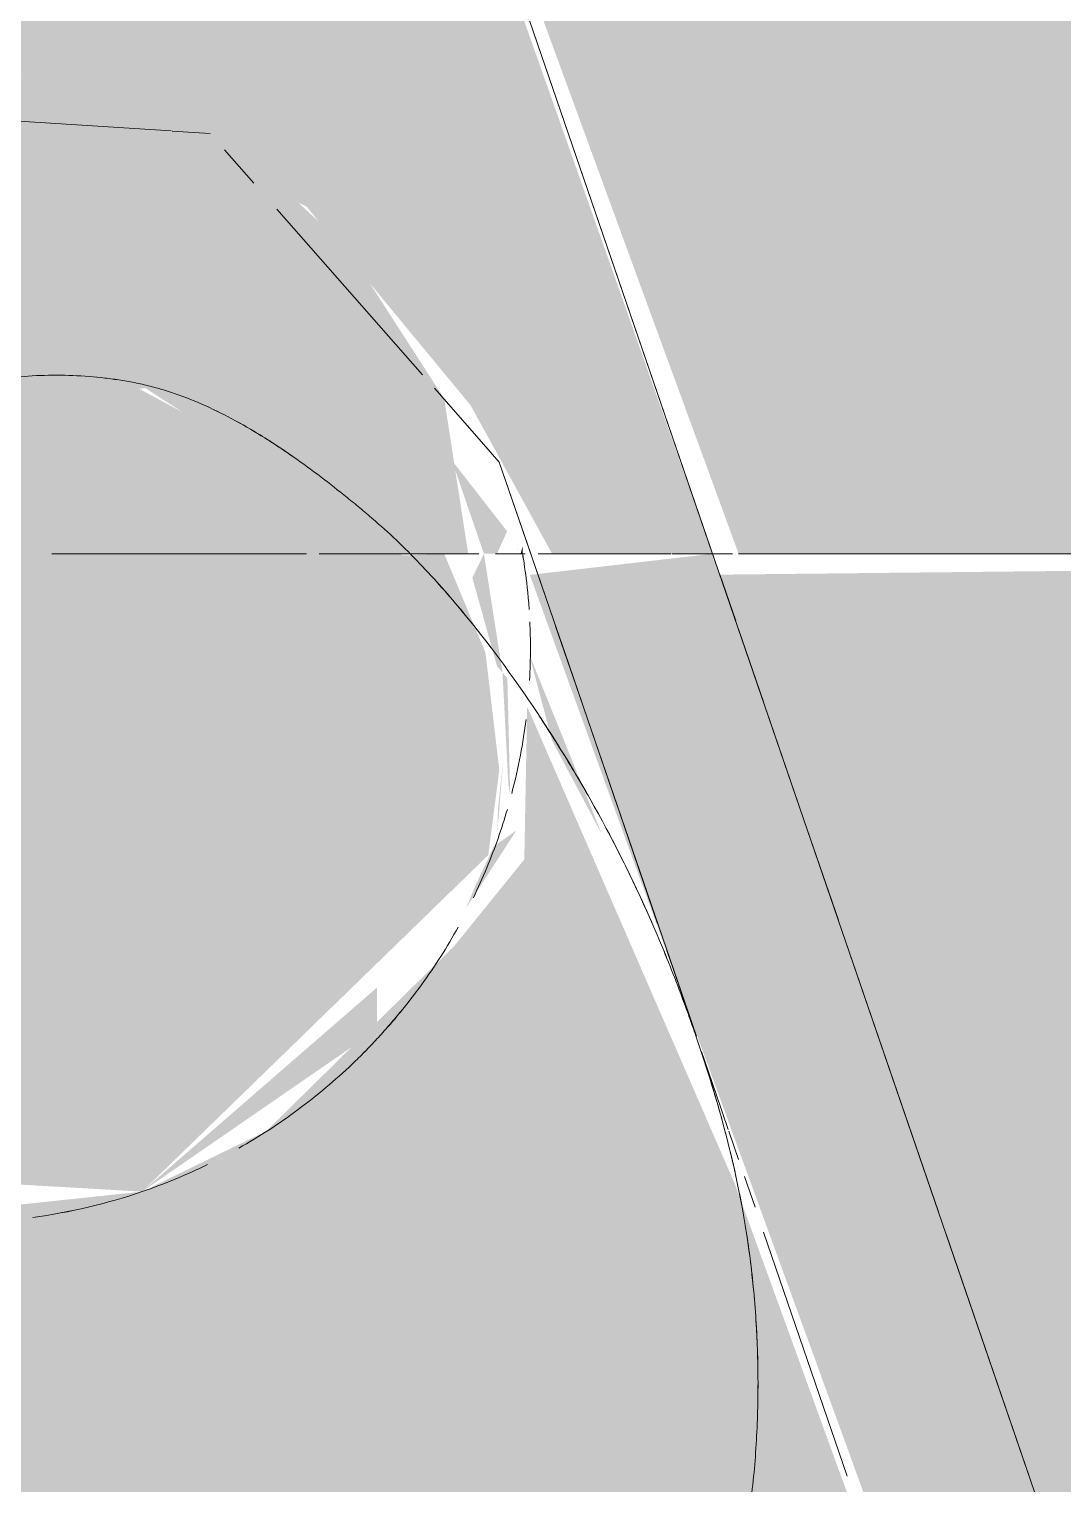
# Model space of a CAD drawing. Header units: millimetres. Extents: x 63432 to 177405, y -1987 to 27578.
# Drawn here: x 162038.39 to 162049.81, y 8829.22 to 8845.3 of the extents above; entities that cross this region are included whole.
import ezdxf

# ---------------------------------------------------------------- set-up
doc = ezdxf.new("R2010")
doc.units = ezdxf.units.MM
for name, color, linetype, lineweight, true_color in [('I-FURN-16', 7, 'Continuous', 9, 0xd1b79e), ('I-FURN-19', 7, 'Continuous', 9, 0x242424), ('I-FURN-20', 7, 'Continuous', 9, 0x3a3a3a), ('I-FURN-21', 7, 'Continuous', 9, 0x666666), ('I-FURN-22', 7, 'Continuous', 9, 0x302a24), ('I-FURN-23', 7, 'Continuous', 9, 0x52463a), ('I-FURN-24', 7, 'Continuous', 9, 0x1e1e1e), ('I-FURN-25', 7, 'Continuous', 9, 0x987f66), ('I-FURN-26', 7, 'Continuous', 9, 0x2d2d2d), ('I-FURN-27', 7, 'Continuous', 9, 0x463a2f), ('I-FURN-28', 7, 'Continuous', 9, 0x1a1a1a), ('I-FURN-30', 7, 'Continuous', 9, 0x4c4c4c), ('I-FURN-31', 7, 'Continuous', 9, 0x221e1a), ('I-FURN-32', 7, 'Continuous', 9, 0x2a241e), ('I-FURN-34', 7, 'Continuous', 9, 0xae8e6d), ('I-FURN-35', 7, 'Continuous', 9, 0x171717), ('I-FURN-36', 7, 'Continuous', 9, 0x121212), ('I-FURN-37', 7, 'Continuous', 9, 0x584c3f), ('I-FURN-38', 7, 'Continuous', 9, 0xa58c72), ('I-FURN-39', 7, 'Continuous', 9, 0x151515), ('I-FURN-40', 7, 'Continuous', 9, 0x312b25), ('I-FURN-44', 7, 'Continuous', 9, 0x352d25), ('I-FURN-45', 7, 'Continuous', 9, 0x3f372f), ('I-FURN-48', 7, 'Continuous', 9, 0x131313), ('I-FURN-49', 7, 'Continuous', 9, 0x111111), ('I-FURN-52', 7, 'Continuous', 9, 0x27231e), ('I-FURN-54', 7, 'Continuous', 9, 0x3e352d), ('I-FURN-55', 7, 'Continuous', 9, 0x3d3731), ('I-FURN-56', 7, 'Continuous', 9, 0x514840), ('I-FURN-6', 7, 'Continuous', 9, 0xc0c0c0), ('I-FURN-61', 7, 'Continuous', 9, 0xcabbac), ('I-FURN-62', 7, 'Continuous', 9, 0x8b8b8b), ('I-FURN-63', 7, 'Continuous', 9, 0x4c443d), ('I-FURN-64', 7, 'Continuous', 9, 0x665b51), ('I-FURN-65', 7, 'Continuous', 9, 0x8b7c6d), ('I-FURN-66', 7, 'Continuous', 9, 0x6e6155), ('I-FURN-67', 7, 'Continuous', 9, 0x332d27), ('I-FURN-68', 7, 'Continuous', 9, 0x423a31), ('I-FURN-70', 7, 'Continuous', 9, 0x786d63), ('I-FURN-71', 7, 'Continuous', 9, 0xa59687), ('I-FURN-75', 7, 'Continuous', 9, 0x6b635c), ('I-FURN-77', 7, 'Continuous', 9, 0x92877d), ('I-FURN-78', 7, 'Continuous', 9, 0x58514a)]:
    doc.layers.add(name, color=color, linetype=linetype, lineweight=lineweight, true_color=true_color)
doc.layers.add('I-FURN-17', color=7, linetype='Continuous', lineweight=9, true_color=0x111111, transparency=0.7)
doc.layers.add('I-FURN-18', color=7, linetype='Continuous', lineweight=9, true_color=0xe2b180, transparency=0.7)

# ---------------------------------------------------------------- blocks, each defined once
blk = doc.blocks.new('Chair - Tablet Arm - Chair - Tablet Arm-V79-Развертка 3_12-6')
at = {"layer": 'I-FURN-17'}
h = blk.add_hatch(color=256, dxfattribs=at)
h.paths.add_polyline_path([(-81976.135, 8450), (-82105.424, 8826.8), (-82107.355, 8826.8), (-82105.265, 8820.434), (-82102.304, 8812.132), (-81978.144, 8450), (-81976.149, 8450)])
h.paths.add_polyline_path([(-82115.982, 8832.447), (-82112.157, 8836.168), (-82112.035, 8837.109), (-82112.188, 8838.407), (-82113.123, 8839.5), (-82120.404, 8839.5), (-82121.068, 8837.606), (-82121.214, 8835.208), (-82120.579, 8832.787), (-82119.639, 8832.657), (-82116.909, 8832.501)])
h.paths.add_polyline_path([(-82126.697, 8852.2), (-82114.032, 8852.2), (-82175.226, 9030.683), (-82187.239, 9026.564), (-82127.204, 8852.2)])
for points in [[(-82111.831, 8839.5), (-82111.846, 8839.737), (-82111.832, 8839.501)], [(-82111.778, 8839.5), (-82111.778, 8839.581), (-82111.8, 8839.5)], [(-82112.188, 8838.407), (-82112.644, 8839.5), (-82113.107, 8839.481), (-82112.439, 8838.7)], [(-82112, 8838.187), (-82112.205, 8839.5), (-82112.333, 8839.235), (-82112.061, 8838.258)], [(-82106.007, 8826.8), (-82105.335, 8826.833), (-82109.678, 8839.5), (-82111.698, 8839.266), (-82110.691, 8836.486), (-82107.167, 8826.8)], [(-82110.903, 8836.401), (-82111.707, 8838.396), (-82111.452, 8837.434), (-82110.964, 8836.515)]]:
    blk.add_hatch(color=256, dxfattribs=at).paths.add_polyline_path(points)
h = blk.add_hatch(color=256, dxfattribs=at)
h.paths.add_polyline_path([(-82317.615, 8826.8), (-82120.731, 8826.975), (-82124.356, 8839.031), (-82124.496, 8839.5), (-82315.015, 8839.231), (-82316.609, 8834.517), (-82319.241, 8826.8), (-82318.159, 8826.8)])
h.paths.add_polyline_path([(-82105.323, 8826.8), (-82088.041, 8826.8), (-82088.041, 8839.5), (-82109.598, 8839.269), (-82105.335, 8826.833)])
h = blk.add_hatch(color=256, dxfattribs=at)
h.paths.add_polyline_path([(-82115.982, 8832.447), (-82113.387, 8834.238), (-82113.387, 8834.704), (-82115.966, 8832.462)])
h.paths.add_polyline_path([(-82111.915, 8836.837), (-82111.946, 8838.124), (-82112, 8838.187), (-82111.935, 8836.953)])
h = blk.add_hatch(color=256, dxfattribs=at)
h.paths.add_polyline_path([(-82114.046, 8826.8), (-82107.378, 8826.874), (-82109.433, 8832.533), (-82111.727, 8837.81), (-82111.759, 8836.12), (-82112.53, 8835.166), (-82114.608, 8833.117), (-82115.982, 8832.447), (-82114.063, 8826.85)])
h.paths.add_polyline_path([(-82113.529, 8834.015), (-82113.076, 8834.563), (-82113.526, 8834.02)])
h.paths.add_polyline_path([(-82112.401, 8835.584), (-82111.846, 8836.441), (-82112.096, 8836.264), (-82112.296, 8835.836)])
h = blk.add_hatch(color=256, dxfattribs=at)
h.paths.add_polyline_path([(-82111.863, 8820.434), (-82106.007, 8822.442), (-82107.484, 8826.8), (-82114.046, 8826.8), (-82111.916, 8820.588)])
h.paths.add_polyline_path([(-82112.058, 8836.405), (-82111.988, 8837.259), (-82112.05, 8836.672)])
h = blk.add_hatch(color=256, dxfattribs=at)
h.paths.add_polyline_path([(-82120.263, 8826.8), (-82114.063, 8826.85), (-82115.982, 8832.447), (-82118.792, 8832.149), (-82120.623, 8832.3), (-82121.008, 8832.607), (-82121.893, 8833.045), (-82122.831, 8833.851), (-82120.719, 8827.429), (-82120.504, 8826.8)])
h.paths.add_polyline_path([(-82120.78, 8832.722), (-82121.074, 8832.916), (-82121.789, 8833.001), (-82121.454, 8832.761), (-82120.991, 8832.735)])
at = {"layer": 'I-FURN-18'}
h = blk.add_hatch(color=256, dxfattribs=at)
h.paths.add_polyline_path([(-82141.634, 8839.5), (-82124.151, 8839.5), (-82124.065, 8842.304), (-82127.458, 8852.2), (-82156.5, 8852.2), (-82156.5, 8839.5)])
h.paths.add_polyline_path([(-82102.618, 8839.5), (-82086.1, 8839.727), (-82080.3, 8840.405), (-82080.3, 8852.2), (-82113.951, 8851.964), (-82109.391, 8839.5)])
h = blk.add_hatch(color=256, dxfattribs=at)
h.paths.add_polyline_path([(-82119.733, 8839.5), (-82113.123, 8839.5), (-82114.166, 8840.322), (-82116.116, 8841.38), (-82118.942, 8841.08), (-82120.224, 8839.5), (-82119.806, 8839.5)])
h.paths.add_polyline_path([(-82109.678, 8839.5), (-82114.166, 8852.2), (-82127.458, 8852.2), (-82123.519, 8841.378), (-82122.331, 8843.079), (-82119.733, 8844.5), (-82117.291, 8844.76), (-82114.166, 8843.34), (-82112.352, 8841.141), (-82111.452, 8839.5), (-82110.129, 8839.5)])
for points in [[(-82113.107, 8839.5), (-82112.379, 8839.5), (-82112.644, 8841.215), (-82113.726, 8842.894), (-82114.777, 8843.862), (-82117.291, 8844.76), (-82120.639, 8844.128), (-82122.503, 8842.972), (-82123.6, 8840.95), (-82122.879, 8839.5), (-82120.404, 8839.5), (-82119.733, 8840.342), (-82118.515, 8841.126), (-82115.943, 8841.33), (-82113.123, 8839.5)], [(-82112.061, 8839.5), (-82111.949, 8839.749), (-82112.559, 8840.532), (-82112.205, 8839.5)]]:
    blk.add_hatch(color=256, dxfattribs=at).paths.add_polyline_path(points)
at = {"layer": 'I-FURN-19'}
for p, q in [((-82109.423, 8838.758), (-82109.598, 8839.269)), ((-82109.116, 8837.861), (-82109.391, 8838.665)), ((-82108.729, 8836.732), (-82109.082, 8837.763)), ((-82108.289, 8835.45), (-82108.669, 8836.559)), ((-82107.183, 8832.224), (-82108.213, 8835.229)), ((-82106.177, 8829.29), (-82107.098, 8831.975))]:
    blk.add_line(p, q, dxfattribs=at)
at = {"layer": 'I-FURN-22'}
for p, q in [((-82110.139, 8839.5), (-82111.45, 8839.5)), ((-82109.458, 8839.5), (-82109.919, 8839.5))]:
    blk.add_line(p, q, dxfattribs=at)
at = {"layer": 'I-FURN-23'}
for points, knots in [([(-82117.649, 8841.422), (-82117.589, 8841.431), (-82117.284, 8841.469), (-82116.863, 8841.484), (-82116.45, 8841.452), (-82116.276, 8841.428), (-82116.218, 8841.418)], [-0.95127, -0.95127, -0.95127, -0.95127, -0.94444444, -0.91666667, -0.90277778, -0.89583333, -0.89583333, -0.89583333, -0.89583333]), ([(-82116.045, 8841.387), (-82115.987, 8841.376), (-82115.872, 8841.349), (-82115.644, 8841.283), (-82115.249, 8841.134), (-82114.775, 8840.883), (-82114.427, 8840.653), (-82114.292, 8840.558)], [-0.88888889, -0.88888889, -0.88888889, -0.88888889, -0.88194444, -0.875, -0.86111111, -0.83333333, -0.81509179, -0.81509179, -0.81509179, -0.81509179]), ([(-82114.083, 8840.407), (-82113.983, 8840.332), (-82113.836, 8840.218), (-82113.646, 8840.065), (-82113.461, 8839.912), (-82113.237, 8839.715), (-82113.064, 8839.546), (-82112.979, 8839.459)], [-0.80555556, -0.80555556, -0.80555556, -0.80555556, -0.79166667, -0.78472222, -0.77777778, -0.76388889, -0.75, -0.75, -0.75, -0.75])]:
    blk.add_open_spline(points, degree=3, knots=knots, dxfattribs=at)
at = {"layer": 'I-FURN-24'}
blk.add_line((-82109.868, 8834.194), (-82110.183, 8835.113), dxfattribs=at)
for points, knots in [([(-82110.218, 8835.113), (-82110.124, 8834.883), (-82110.007, 8834.579), (-82109.897, 8834.269), (-82109.872, 8834.195)], [-0.55555556, -0.55555556, -0.55555556, -0.55555556, -0.52777778, -0.51915462, -0.51915462, -0.51915462, -0.51915462]), ([(-82109.805, 8833.998), (-82109.772, 8833.899), (-82109.68, 8833.613), (-82109.597, 8833.326), (-82109.547, 8833.138)], [-0.51148303, -0.51148303, -0.51148303, -0.51148303, -0.5, -0.47829669, -0.47829669, -0.47829669, -0.47829669])]:
    blk.add_open_spline(points, degree=3, knots=knots, dxfattribs=at)
blk.add_open_spline([(-82109.543, 8833.12), (-82109.498, 8832.951), (-82109.457, 8832.782), (-82109.421, 8832.613)], degree=3, dxfattribs=at)
at = {"layer": 'I-FURN-25'}
for p, q in [((-82111.687, 8839.5), (-82112.035, 8840.514)), ((-82114.166, 8839.5), (-82116.979, 8839.5)), ((-82113.049, 8839.5), (-82114.026, 8839.5))]:
    blk.add_line(p, q, dxfattribs=at)
at = {"layer": 'I-FURN-26'}
blk.add_open_spline([(-82112.979, 8839.459), (-82112.81, 8839.285), (-82112.518, 8838.96), (-82112.245, 8838.618), (-82112.129, 8838.465)], degree=3, knots=[-0.75, -0.75, -0.75, -0.75, -0.72222222, -0.70046359, -0.70046359, -0.70046359, -0.70046359], dxfattribs=at)
at = {"layer": 'I-FURN-27'}
for p, q in [((-82118.717, 8844.372), (-82115.66, 8844.175)), ((-82115.07, 8843.967), (-82114.746, 8843.598)), ((-82114.494, 8843.311), (-82112.884, 8841.48)), ((-82112.752, 8841.33), (-82112.311, 8840.827)), ((-82113.049, 8839.5), (-82112.261, 8839.5))]:
    blk.add_line(p, q, dxfattribs=at)
at = {"layer": 'I-FURN-31'}
for p, q in [((-82111.45, 8839.5), (-82110.139, 8839.5)), ((-82109.919, 8839.5), (-82109.458, 8839.5))]:
    blk.add_line(p, q, dxfattribs=at)
at = {"layer": 'I-FURN-32'}
for p, q in [((-82110.342, 8839.5), (-82111.607, 8839.5)), ((-82109.678, 8839.5), (-82110.129, 8839.5))]:
    blk.add_line(p, q, dxfattribs=at)
at = {"layer": 'I-FURN-34'}
for p, q in [((-82115.651, 8844.174), (-82115.228, 8844.147)), ((-82112.035, 8840.514), (-82111.687, 8839.5)), ((-82116.979, 8839.5), (-82114.166, 8839.5)), ((-82114.026, 8839.5), (-82113.049, 8839.5))]:
    blk.add_line(p, q, dxfattribs=at)
at = {"layer": 'I-FURN-35'}
for p, q in [((-82111.621, 8839.306), (-82111.429, 8838.747)), ((-82111.121, 8837.848), (-82111.413, 8838.7)), ((-82111.404, 8838.675), (-82111.309, 8838.396)), ((-82110.726, 8836.696), (-82111.113, 8837.826)), ((-82110.286, 8835.412), (-82110.703, 8836.63)), ((-82110.183, 8835.113), (-82109.868, 8834.194)), ((-82109.499, 8833.117), (-82109.391, 8832.804)), ((-82109.326, 8832.615), (-82109.21, 8832.275)), ((-82109.116, 8832), (-82108.19, 8829.301))]:
    blk.add_line(p, q, dxfattribs=at)
at = {"layer": 'I-FURN-35', "flags": 128}
blk.add_lwpolyline([(-82109.8, 8833.995), (-82109.642, 8833.534), (-82109.505, 8833.134)], dxfattribs=at)
at = {"layer": 'I-FURN-35'}
for points, knots in [([(-82112.322, 8835.696), (-82112.269, 8835.806), (-82112.121, 8836.137), (-82112.008, 8836.463), (-82111.946, 8836.674)], [0.40625, 0.40625, 0.40625, 0.40625, 0.4375, 0.5, 0.5, 0.5, 0.5]), ([(-82114.914, 8832.928), (-82114.8, 8832.992), (-82114.577, 8833.127), (-82114.256, 8833.351), (-82113.948, 8833.594), (-82113.705, 8833.812), (-82113.566, 8833.948), (-82113.521, 8833.995)], [0.09375, 0.09375, 0.09375, 0.09375, 0.125, 0.15625, 0.1875, 0.21875, 0.234375, 0.234375, 0.234375, 0.234375]), ([(-82109.307, 8832.005), (-82109.282, 8831.847), (-82109.25, 8831.605), (-82109.226, 8831.361), (-82109.218, 8831.277)], [-0.43480809, -0.43480809, -0.43480809, -0.43480809, -0.41666667, -0.40709499, -0.40709499, -0.40709499, -0.40709499]), ([(-82109.198, 8831.01), (-82109.194, 8830.938), (-82109.177, 8830.622), (-82109.173, 8830.183), (-82109.193, 8829.699), (-82109.21, 8829.46), (-82109.221, 8829.341)], [-0.3969804, -0.3969804, -0.3969804, -0.3969804, -0.38888889, -0.36111111, -0.34722222, -0.33333333, -0.33333333, -0.33333333, -0.33333333])]:
    blk.add_open_spline(points, degree=3, knots=knots, dxfattribs=at)
for points in [[(-82110.853, 8836.462), (-82110.673, 8836.124), (-82110.505, 8835.777), (-82110.351, 8835.425)], [(-82115.982, 8832.447), (-82115.735, 8832.532), (-82115.494, 8832.632), (-82115.259, 8832.746)], [(-82117.188, 8832.162), (-82116.778, 8832.218), (-82116.373, 8832.313), (-82115.982, 8832.447)], [(-82109.379, 8832.415), (-82109.369, 8832.362), (-82109.359, 8832.309), (-82109.349, 8832.256)]]:
    blk.add_open_spline(points, degree=3, dxfattribs=at)
at = {"layer": 'I-FURN-36'}
for p, q in [((-82111.309, 8838.396), (-82111.121, 8837.848)), ((-82111.113, 8837.826), (-82110.726, 8836.696)), ((-82110.703, 8836.63), (-82110.286, 8835.412))]:
    blk.add_line(p, q, dxfattribs=at)
for points in [[(-82111.706, 8838.883), (-82111.718, 8839.064), (-82111.735, 8839.207), (-82111.749, 8839.309)], [(-82111.898, 8836.849), (-82111.822, 8837.138), (-82111.772, 8837.414), (-82111.74, 8837.669)]]:
    blk.add_open_spline(points, degree=3, dxfattribs=at)
at = {"layer": 'I-FURN-38'}
blk.add_line((-82109.678, 8839.5), (-82113.951, 8851.964), dxfattribs=at)
at = {"layer": 'I-FURN-39'}
for points, knots in [([(-82111.946, 8836.674), (-82112.008, 8836.463), (-82112.121, 8836.137), (-82112.269, 8835.806), (-82112.322, 8835.696)], [0.5, 0.5, 0.5, 0.5, 0.5625, 0.59375, 0.59375, 0.59375, 0.59375]), ([(-82112.322, 8835.696), (-82112.269, 8835.806), (-82112.121, 8836.137), (-82112.008, 8836.463), (-82111.946, 8836.674)], [0.40625, 0.40625, 0.40625, 0.40625, 0.4375, 0.5, 0.5, 0.5, 0.5]), ([(-82114.914, 8832.928), (-82114.8, 8832.992), (-82114.577, 8833.127), (-82114.256, 8833.351), (-82113.948, 8833.594), (-82113.705, 8833.812), (-82113.566, 8833.948), (-82113.521, 8833.995)], [0.09375, 0.09375, 0.09375, 0.09375, 0.125, 0.15625, 0.1875, 0.21875, 0.234375, 0.234375, 0.234375, 0.234375]), ([(-82113.521, 8833.995), (-82113.566, 8833.948), (-82113.705, 8833.812), (-82113.948, 8833.594), (-82114.256, 8833.351), (-82114.47, 8833.202), (-82114.579, 8833.131)], [0.765625, 0.765625, 0.765625, 0.765625, 0.78125, 0.8125, 0.84375, 0.875, 0.875, 0.875, 0.875])]:
    blk.add_open_spline(points, degree=3, knots=knots, dxfattribs=at)
for points in [[(-82114.579, 8833.131), (-82114.689, 8833.06), (-82114.8, 8832.992), (-82114.914, 8832.928)], [(-82115.259, 8832.746), (-82115.494, 8832.632), (-82115.735, 8832.532), (-82115.982, 8832.447)], [(-82115.982, 8832.447), (-82115.735, 8832.532), (-82115.494, 8832.632), (-82115.259, 8832.746)], [(-82117.188, 8832.162), (-82116.778, 8832.218), (-82116.373, 8832.313), (-82115.982, 8832.447)], [(-82115.982, 8832.447), (-82116.373, 8832.313), (-82116.778, 8832.217), (-82117.188, 8832.162)]]:
    blk.add_open_spline(points, degree=3, dxfattribs=at)
at = {"layer": 'I-FURN-40'}
blk.add_line((-82088.041, 8839.5), (-82109.391, 8839.5), dxfattribs=at)
at = {"layer": 'I-FURN-44'}
for p, q in [((-82110.342, 8839.5), (-82111.607, 8839.5)), ((-82109.678, 8839.5), (-82110.129, 8839.5))]:
    blk.add_line(p, q, dxfattribs=at)
at = {"layer": 'I-FURN-45'}
blk.add_line((-82088.041, 8839.5), (-82109.391, 8839.5), dxfattribs=at)
at = {"layer": 'I-FURN-48'}
for points in [[(-82111.611, 8837.733), (-82111.512, 8837.584), (-82111.416, 8837.433), (-82111.322, 8837.28)], [(-82111.309, 8837.258), (-82111.202, 8837.084), (-82111.098, 8836.907), (-82110.998, 8836.728)], [(-82115.259, 8832.746), (-82115.494, 8832.632), (-82115.735, 8832.532), (-82115.982, 8832.447)], [(-82115.982, 8832.447), (-82116.373, 8832.313), (-82116.778, 8832.217), (-82117.188, 8832.162)]]:
    blk.add_open_spline(points, degree=3, dxfattribs=at)
for points, knots in [([(-82111.946, 8836.674), (-82112.008, 8836.463), (-82112.121, 8836.137), (-82112.269, 8835.806), (-82112.322, 8835.696)], [0.5, 0.5, 0.5, 0.5, 0.5625, 0.59375, 0.59375, 0.59375, 0.59375]), ([(-82113.521, 8833.995), (-82113.566, 8833.948), (-82113.705, 8833.812), (-82113.948, 8833.594), (-82114.256, 8833.351), (-82114.577, 8833.127), (-82114.8, 8832.992), (-82114.914, 8832.928)], [0.765625, 0.765625, 0.765625, 0.765625, 0.78125, 0.8125, 0.84375, 0.875, 0.90625, 0.90625, 0.90625, 0.90625])]:
    blk.add_open_spline(points, degree=3, knots=knots, dxfattribs=at)
at = {"layer": 'I-FURN-49'}
for points in [[(-82111.749, 8839.309), (-82111.766, 8839.435), (-82111.778, 8839.497), (-82111.778, 8839.5)], [(-82111.778, 8839.5), (-82111.778, 8839.497), (-82111.766, 8839.435), (-82111.749, 8839.309)], [(-82111.749, 8839.309), (-82111.766, 8839.435), (-82111.778, 8839.497), (-82111.778, 8839.5)], [(-82111.778, 8839.5), (-82111.778, 8839.497), (-82111.766, 8839.435), (-82111.749, 8839.309)], [(-82111.749, 8839.309), (-82111.735, 8839.207), (-82111.718, 8839.064), (-82111.706, 8838.883)], [(-82111.706, 8838.883), (-82111.718, 8839.064), (-82111.735, 8839.207), (-82111.749, 8839.309)], [(-82111.749, 8839.309), (-82111.735, 8839.207), (-82111.718, 8839.064), (-82111.706, 8838.883)], [(-82111.701, 8838.1), (-82111.687, 8838.344), (-82111.69, 8838.561), (-82111.698, 8838.746)], [(-82111.698, 8838.746), (-82111.69, 8838.561), (-82111.687, 8838.344), (-82111.701, 8838.1)], [(-82111.701, 8838.1), (-82111.687, 8838.344), (-82111.69, 8838.561), (-82111.698, 8838.746)], [(-82111.698, 8838.746), (-82111.69, 8838.561), (-82111.687, 8838.344), (-82111.701, 8838.1)], [(-82111.74, 8837.669), (-82111.772, 8837.414), (-82111.822, 8837.138), (-82111.898, 8836.849)], [(-82111.898, 8836.849), (-82111.822, 8837.138), (-82111.772, 8837.414), (-82111.74, 8837.669)], [(-82111.74, 8837.669), (-82111.772, 8837.414), (-82111.822, 8837.138), (-82111.898, 8836.849)], [(-82113.132, 8834.426), (-82113.05, 8834.526), (-82112.892, 8834.731), (-82112.677, 8835.048), (-82112.55, 8835.262), (-82112.491, 8835.37)], [(-82112.491, 8835.37), (-82112.55, 8835.262), (-82112.677, 8835.048), (-82112.892, 8834.731), (-82113.05, 8834.526), (-82113.132, 8834.426)], [(-82113.132, 8834.426), (-82113.05, 8834.526), (-82112.892, 8834.731), (-82112.677, 8835.048), (-82112.55, 8835.262), (-82112.491, 8835.37)], [(-82112.491, 8835.37), (-82112.55, 8835.262), (-82112.677, 8835.048), (-82112.892, 8834.731), (-82113.05, 8834.526), (-82113.132, 8834.426)], [(-82113.387, 8834.135), (-82113.343, 8834.182), (-82113.257, 8834.278), (-82113.173, 8834.377), (-82113.132, 8834.426)], [(-82113.132, 8834.426), (-82113.173, 8834.377), (-82113.257, 8834.278), (-82113.343, 8834.182), (-82113.387, 8834.135)], [(-82113.387, 8834.135), (-82113.343, 8834.182), (-82113.257, 8834.278), (-82113.173, 8834.377), (-82113.132, 8834.426)], [(-82113.132, 8834.426), (-82113.173, 8834.377), (-82113.257, 8834.278), (-82113.343, 8834.182), (-82113.387, 8834.135)]]:
    blk.add_open_spline(points, degree=3, dxfattribs=at)
at = {"layer": 'I-FURN-52'}
blk.add_line((-82109.167, 8839.5), (-82093.142, 8839.5), dxfattribs=at)
at = {"layer": 'I-FURN-54'}
blk.add_line((-82112.261, 8839.5), (-82113.049, 8839.5), dxfattribs=at)
at = {"layer": 'I-FURN-55'}
blk.add_line((-82081.764, 8839.5), (-82109.167, 8839.5), dxfattribs=at)
blk = doc.blocks.new('Chair - Tablet Arm - Chair - Tablet Arm-V82-Развертка 3_12-6')
at = {"layer": 'I-FURN-19'}
for p, q in [((-82111.621, 8839.306), (-82111.429, 8838.747)), ((-82111.404, 8838.675), (-82111.309, 8838.396)), ((-82110.183, 8835.113), (-82109.868, 8834.194)), ((-82109.8, 8833.995), (-82109.642, 8833.534)), ((-82109.642, 8833.534), (-82109.505, 8833.134)), ((-82109.499, 8833.117), (-82109.391, 8832.804)), ((-82109.326, 8832.615), (-82109.21, 8832.275)), ((-82109.116, 8832), (-82108.19, 8829.301))]:
    blk.add_line(p, q, dxfattribs=at)
for points in [[(-82111.611, 8837.733), (-82111.512, 8837.584), (-82111.416, 8837.433), (-82111.322, 8837.28)], [(-82111.309, 8837.258), (-82111.202, 8837.084), (-82111.098, 8836.907), (-82110.998, 8836.728)], [(-82114.579, 8833.131), (-82114.689, 8833.06), (-82114.8, 8832.992), (-82114.914, 8832.928)], [(-82115.259, 8832.746), (-82115.494, 8832.632), (-82115.735, 8832.532), (-82115.982, 8832.447)], [(-82115.982, 8832.447), (-82115.735, 8832.532), (-82115.494, 8832.632), (-82115.259, 8832.746)], [(-82117.188, 8832.162), (-82116.778, 8832.218), (-82116.373, 8832.313), (-82115.982, 8832.447)], [(-82115.982, 8832.447), (-82116.373, 8832.313), (-82116.778, 8832.217), (-82117.188, 8832.162)]]:
    blk.add_open_spline(points, degree=3, dxfattribs=at)
for points, knots in [([(-82111.946, 8836.674), (-82112.008, 8836.463), (-82112.121, 8836.137), (-82112.269, 8835.806), (-82112.322, 8835.696)], [0.5, 0.5, 0.5, 0.5, 0.5625, 0.59375, 0.59375, 0.59375, 0.59375]), ([(-82112.322, 8835.696), (-82112.269, 8835.806), (-82112.121, 8836.137), (-82112.008, 8836.463), (-82111.946, 8836.674)], [0.40625, 0.40625, 0.40625, 0.40625, 0.4375, 0.5, 0.5, 0.5, 0.5]), ([(-82114.914, 8832.928), (-82114.8, 8832.992), (-82114.577, 8833.127), (-82114.256, 8833.351), (-82113.948, 8833.594), (-82113.705, 8833.812), (-82113.566, 8833.948), (-82113.521, 8833.995)], [0.09375, 0.09375, 0.09375, 0.09375, 0.125, 0.15625, 0.1875, 0.21875, 0.234375, 0.234375, 0.234375, 0.234375]), ([(-82113.521, 8833.995), (-82113.566, 8833.948), (-82113.705, 8833.812), (-82113.948, 8833.594), (-82114.256, 8833.351), (-82114.47, 8833.202), (-82114.579, 8833.131)], [0.765625, 0.765625, 0.765625, 0.765625, 0.78125, 0.8125, 0.84375, 0.875, 0.875, 0.875, 0.875])]:
    blk.add_open_spline(points, degree=3, knots=knots, dxfattribs=at)
at = {"layer": 'I-FURN-20'}
blk.add_line((-82109.868, 8834.194), (-82110.183, 8835.113), dxfattribs=at)
for points, knots in [([(-82110.218, 8835.113), (-82110.124, 8834.883), (-82110.007, 8834.579), (-82109.897, 8834.269), (-82109.872, 8834.195)], [-0.55555556, -0.55555556, -0.55555556, -0.55555556, -0.52777778, -0.51915462, -0.51915462, -0.51915462, -0.51915462]), ([(-82109.805, 8833.998), (-82109.772, 8833.899), (-82109.68, 8833.613), (-82109.597, 8833.326), (-82109.547, 8833.138)], [-0.51148303, -0.51148303, -0.51148303, -0.51148303, -0.5, -0.47829669, -0.47829669, -0.47829669, -0.47829669])]:
    blk.add_open_spline(points, degree=3, knots=knots, dxfattribs=at)
blk.add_open_spline([(-82109.543, 8833.12), (-82109.498, 8832.951), (-82109.457, 8832.782), (-82109.421, 8832.613)], degree=3, dxfattribs=at)
at = {"layer": 'I-FURN-24'}
for points in [[(-82111.706, 8838.883), (-82111.718, 8839.064), (-82111.735, 8839.207), (-82111.749, 8839.309)], [(-82111.898, 8836.849), (-82111.822, 8837.138), (-82111.772, 8837.414), (-82111.74, 8837.669)], [(-82115.259, 8832.746), (-82115.494, 8832.632), (-82115.735, 8832.532), (-82115.982, 8832.447)], [(-82115.982, 8832.447), (-82116.373, 8832.313), (-82116.778, 8832.217), (-82117.188, 8832.162)]]:
    blk.add_open_spline(points, degree=3, dxfattribs=at)
for points, knots in [([(-82111.946, 8836.674), (-82112.008, 8836.463), (-82112.121, 8836.137), (-82112.269, 8835.806), (-82112.322, 8835.696)], [0.5, 0.5, 0.5, 0.5, 0.5625, 0.59375, 0.59375, 0.59375, 0.59375]), ([(-82113.521, 8833.995), (-82113.566, 8833.948), (-82113.705, 8833.812), (-82113.948, 8833.594), (-82114.256, 8833.351), (-82114.577, 8833.127), (-82114.8, 8832.992), (-82114.914, 8832.928)], [0.765625, 0.765625, 0.765625, 0.765625, 0.78125, 0.8125, 0.84375, 0.875, 0.90625, 0.90625, 0.90625, 0.90625])]:
    blk.add_open_spline(points, degree=3, knots=knots, dxfattribs=at)
at = {"layer": 'I-FURN-26'}
for p, q in [((-82111.121, 8837.848), (-82111.413, 8838.7)), ((-82110.726, 8836.696), (-82111.113, 8837.826)), ((-82110.286, 8835.412), (-82110.703, 8836.63))]:
    blk.add_line(p, q, dxfattribs=at)
for points, knots in [([(-82112.322, 8835.696), (-82112.269, 8835.806), (-82112.121, 8836.137), (-82112.008, 8836.463), (-82111.946, 8836.674)], [0.40625, 0.40625, 0.40625, 0.40625, 0.4375, 0.5, 0.5, 0.5, 0.5]), ([(-82114.914, 8832.928), (-82114.8, 8832.992), (-82114.577, 8833.127), (-82114.256, 8833.351), (-82113.948, 8833.594), (-82113.705, 8833.812), (-82113.566, 8833.948), (-82113.521, 8833.995)], [0.09375, 0.09375, 0.09375, 0.09375, 0.125, 0.15625, 0.1875, 0.21875, 0.234375, 0.234375, 0.234375, 0.234375]), ([(-82109.307, 8832.005), (-82109.282, 8831.847), (-82109.25, 8831.605), (-82109.226, 8831.361), (-82109.218, 8831.277)], [-0.43480809, -0.43480809, -0.43480809, -0.43480809, -0.41666667, -0.40709499, -0.40709499, -0.40709499, -0.40709499]), ([(-82109.198, 8831.01), (-82109.194, 8830.938), (-82109.177, 8830.622), (-82109.173, 8830.183), (-82109.193, 8829.699), (-82109.21, 8829.46), (-82109.221, 8829.341)], [-0.3969804, -0.3969804, -0.3969804, -0.3969804, -0.38888889, -0.36111111, -0.34722222, -0.33333333, -0.33333333, -0.33333333, -0.33333333])]:
    blk.add_open_spline(points, degree=3, knots=knots, dxfattribs=at)
for points in [[(-82110.853, 8836.462), (-82110.673, 8836.124), (-82110.505, 8835.777), (-82110.351, 8835.425)], [(-82115.982, 8832.447), (-82115.735, 8832.532), (-82115.494, 8832.632), (-82115.259, 8832.746)], [(-82117.188, 8832.162), (-82116.778, 8832.218), (-82116.373, 8832.313), (-82115.982, 8832.447)], [(-82109.379, 8832.415), (-82109.369, 8832.362), (-82109.359, 8832.309), (-82109.349, 8832.256)]]:
    blk.add_open_spline(points, degree=3, dxfattribs=at)
at = {"layer": 'I-FURN-28'}
for p, q in [((-82111.309, 8838.396), (-82111.121, 8837.848)), ((-82111.113, 8837.826), (-82110.726, 8836.696)), ((-82110.703, 8836.63), (-82110.286, 8835.412))]:
    blk.add_line(p, q, dxfattribs=at)
for points in [[(-82111.749, 8839.309), (-82111.766, 8839.435), (-82111.778, 8839.497), (-82111.778, 8839.5)], [(-82111.749, 8839.309), (-82111.735, 8839.207), (-82111.718, 8839.064), (-82111.706, 8838.883)], [(-82111.706, 8838.883), (-82111.718, 8839.064), (-82111.735, 8839.207), (-82111.749, 8839.309)], [(-82111.74, 8837.669), (-82111.772, 8837.414), (-82111.822, 8837.138), (-82111.898, 8836.849)], [(-82111.898, 8836.849), (-82111.822, 8837.138), (-82111.772, 8837.414), (-82111.74, 8837.669)], [(-82113.132, 8834.426), (-82113.05, 8834.526), (-82112.892, 8834.731), (-82112.677, 8835.048), (-82112.55, 8835.262), (-82112.491, 8835.37)], [(-82113.387, 8834.135), (-82113.343, 8834.182), (-82113.257, 8834.278), (-82113.173, 8834.377), (-82113.132, 8834.426)]]:
    blk.add_open_spline(points, degree=3, dxfattribs=at)
at = {"layer": 'I-FURN-30'}
for p, q in [((-82109.423, 8838.758), (-82109.598, 8839.269)), ((-82109.116, 8837.861), (-82109.391, 8838.665)), ((-82108.729, 8836.732), (-82109.082, 8837.763)), ((-82108.289, 8835.45), (-82108.669, 8836.559)), ((-82107.183, 8832.224), (-82108.213, 8835.229)), ((-82106.177, 8829.29), (-82107.098, 8831.975))]:
    blk.add_line(p, q, dxfattribs=at)
blk.add_open_spline([(-82112.979, 8839.459), (-82112.81, 8839.285), (-82112.518, 8838.96), (-82112.245, 8838.618), (-82112.129, 8838.465)], degree=3, knots=[-0.75, -0.75, -0.75, -0.75, -0.72222222, -0.70046359, -0.70046359, -0.70046359, -0.70046359], dxfattribs=at)
at = {"layer": 'I-FURN-35'}
for points in [[(-82111.778, 8839.5), (-82111.778, 8839.497), (-82111.766, 8839.435), (-82111.749, 8839.309)], [(-82111.749, 8839.309), (-82111.766, 8839.435), (-82111.778, 8839.497), (-82111.778, 8839.5)], [(-82111.749, 8839.309), (-82111.735, 8839.207), (-82111.718, 8839.064), (-82111.706, 8838.883)], [(-82111.701, 8838.1), (-82111.687, 8838.344), (-82111.69, 8838.561), (-82111.698, 8838.746)], [(-82111.74, 8837.669), (-82111.772, 8837.414), (-82111.822, 8837.138), (-82111.898, 8836.849)], [(-82112.491, 8835.37), (-82112.55, 8835.262), (-82112.677, 8835.048), (-82112.892, 8834.731), (-82113.05, 8834.526), (-82113.132, 8834.426)], [(-82113.132, 8834.426), (-82113.05, 8834.526), (-82112.892, 8834.731), (-82112.677, 8835.048), (-82112.55, 8835.262), (-82112.491, 8835.37)], [(-82113.132, 8834.426), (-82113.173, 8834.377), (-82113.257, 8834.278), (-82113.343, 8834.182), (-82113.387, 8834.135)], [(-82113.387, 8834.135), (-82113.343, 8834.182), (-82113.257, 8834.278), (-82113.173, 8834.377), (-82113.132, 8834.426)]]:
    blk.add_open_spline(points, degree=3, dxfattribs=at)
at = {"layer": 'I-FURN-37'}
for p, q in [((-82118.717, 8844.372), (-82115.66, 8844.175)), ((-82115.07, 8843.967), (-82114.746, 8843.598)), ((-82114.494, 8843.311), (-82112.884, 8841.48)), ((-82112.752, 8841.33), (-82112.311, 8840.827)), ((-82113.049, 8839.5), (-82112.261, 8839.5)), ((-82110.342, 8839.5), (-82111.607, 8839.5)), ((-82109.678, 8839.5), (-82110.129, 8839.5))]:
    blk.add_line(p, q, dxfattribs=at)
at = {"layer": 'I-FURN-38'}
for p, q in [((-82115.651, 8844.174), (-82115.228, 8844.147)), ((-82112.035, 8840.514), (-82111.687, 8839.5)), ((-82116.979, 8839.5), (-82114.166, 8839.5)), ((-82114.026, 8839.5), (-82113.049, 8839.5))]:
    blk.add_line(p, q, dxfattribs=at)
at = {"layer": 'I-FURN-39'}
for points in [[(-82111.778, 8839.5), (-82111.778, 8839.497), (-82111.766, 8839.435), (-82111.749, 8839.309)], [(-82111.698, 8838.746), (-82111.69, 8838.561), (-82111.687, 8838.344), (-82111.701, 8838.1)], [(-82111.701, 8838.1), (-82111.687, 8838.344), (-82111.69, 8838.561), (-82111.698, 8838.746)], [(-82112.491, 8835.37), (-82112.55, 8835.262), (-82112.677, 8835.048), (-82112.892, 8834.731), (-82113.05, 8834.526), (-82113.132, 8834.426)], [(-82113.132, 8834.426), (-82113.173, 8834.377), (-82113.257, 8834.278), (-82113.343, 8834.182), (-82113.387, 8834.135)]]:
    blk.add_open_spline(points, degree=3, dxfattribs=at)
at = {"layer": 'I-FURN-48'}
blk.add_open_spline([(-82111.698, 8838.746), (-82111.69, 8838.561), (-82111.687, 8838.344), (-82111.701, 8838.1)], degree=3, dxfattribs=at)
at = {"layer": 'I-FURN-55'}
blk.add_line((-82109.167, 8839.5), (-82081.764, 8839.5), dxfattribs=at)
at = {"layer": 'I-FURN-56'}
blk.add_line((-82088.041, 8839.5), (-82109.391, 8839.5), dxfattribs=at)
at = {"layer": 'I-FURN-63'}
for p, q in [((-82112.261, 8839.5), (-82113.049, 8839.5)), ((-82110.139, 8839.5), (-82111.45, 8839.5)), ((-82109.458, 8839.5), (-82109.919, 8839.5))]:
    blk.add_line(p, q, dxfattribs=at)
at = {"layer": 'I-FURN-64'}
for points, knots in [([(-82117.649, 8841.422), (-82117.589, 8841.431), (-82117.284, 8841.469), (-82116.863, 8841.484), (-82116.45, 8841.452), (-82116.276, 8841.428), (-82116.218, 8841.418)], [-0.95127, -0.95127, -0.95127, -0.95127, -0.94444444, -0.91666667, -0.90277778, -0.89583333, -0.89583333, -0.89583333, -0.89583333]), ([(-82116.045, 8841.387), (-82115.987, 8841.376), (-82115.872, 8841.349), (-82115.644, 8841.283), (-82115.249, 8841.134), (-82114.775, 8840.883), (-82114.427, 8840.653), (-82114.292, 8840.558)], [-0.88888889, -0.88888889, -0.88888889, -0.88888889, -0.88194444, -0.875, -0.86111111, -0.83333333, -0.81509179, -0.81509179, -0.81509179, -0.81509179]), ([(-82114.083, 8840.407), (-82113.983, 8840.332), (-82113.836, 8840.218), (-82113.646, 8840.065), (-82113.461, 8839.912), (-82113.237, 8839.715), (-82113.064, 8839.546), (-82112.979, 8839.459)], [-0.80555556, -0.80555556, -0.80555556, -0.80555556, -0.79166667, -0.78472222, -0.77777778, -0.76388889, -0.75, -0.75, -0.75, -0.75])]:
    blk.add_open_spline(points, degree=3, knots=knots, dxfattribs=at)
at = {"layer": 'I-FURN-65'}
for p, q in [((-82111.687, 8839.5), (-82112.035, 8840.514)), ((-82114.166, 8839.5), (-82116.979, 8839.5)), ((-82113.049, 8839.5), (-82114.026, 8839.5))]:
    blk.add_line(p, q, dxfattribs=at)
at = {"layer": 'I-FURN-66'}
blk.add_line((-82088.041, 8839.5), (-82109.391, 8839.5), dxfattribs=at)
at = {"layer": 'I-FURN-67'}
for p, q in [((-82111.45, 8839.5), (-82110.139, 8839.5)), ((-82109.919, 8839.5), (-82109.458, 8839.5))]:
    blk.add_line(p, q, dxfattribs=at)
at = {"layer": 'I-FURN-68'}
for p, q in [((-82110.342, 8839.5), (-82111.607, 8839.5)), ((-82109.678, 8839.5), (-82110.129, 8839.5))]:
    blk.add_line(p, q, dxfattribs=at)
at = {"layer": 'I-FURN-71'}
blk.add_line((-82109.678, 8839.5), (-82113.951, 8851.964), dxfattribs=at)
at = {"layer": 'I-FURN-75'}
blk.add_line((-82081.764, 8839.5), (-82109.167, 8839.5), dxfattribs=at)
blk = doc.blocks.new('Chair - Tablet Arm - Chair - Tablet Arm-V89-Развертка 3_12-6')
at = {"layer": 'I-FURN-20'}
for p, q in [((-82111.309, 8838.396), (-82111.121, 8837.848)), ((-82111.113, 8837.826), (-82110.726, 8836.696)), ((-82110.703, 8836.63), (-82110.286, 8835.412))]:
    blk.add_line(p, q, dxfattribs=at)
for points, knots in [([(-82111.778, 8839.5), (-82111.778, 8839.497), (-82111.757, 8839.384), (-82111.718, 8839.064), (-82111.706, 8838.883)], [0, 0, 0, 0, 0.125, 0.2256753, 0.2256753, 0.2256753, 0.2256753]), ([(-82112.491, 8835.37), (-82112.55, 8835.262), (-82112.677, 8835.048), (-82112.892, 8834.731), (-82113.09, 8834.475), (-82113.257, 8834.278), (-82113.343, 8834.182), (-82113.387, 8834.135)], [0.625, 0.625, 0.625, 0.625, 0.65625, 0.6875, 0.71875, 0.734375, 0.75, 0.75, 0.75, 0.75])]:
    blk.add_open_spline(points, degree=3, knots=knots, dxfattribs=at)
for points in [[(-82111.698, 8838.746), (-82111.69, 8838.561), (-82111.687, 8838.344), (-82111.701, 8838.1)], [(-82111.701, 8838.1), (-82111.687, 8838.344), (-82111.69, 8838.561), (-82111.698, 8838.746)], [(-82111.74, 8837.669), (-82111.772, 8837.414), (-82111.822, 8837.138), (-82111.898, 8836.849)]]:
    blk.add_open_spline(points, degree=3, dxfattribs=at)
at = {"layer": 'I-FURN-21'}
blk.add_line((-82112.261, 8839.5), (-82113.049, 8839.5), dxfattribs=at)
for points, knots in [([(-82111.706, 8838.883), (-82111.718, 8839.064), (-82111.757, 8839.384), (-82111.778, 8839.497), (-82111.778, 8839.5)], [0.7743247, 0.7743247, 0.7743247, 0.7743247, 0.875, 1, 1, 1, 1]), ([(-82111.946, 8836.674), (-82112.008, 8836.463), (-82112.121, 8836.137), (-82112.269, 8835.806), (-82112.322, 8835.696)], [0.5, 0.5, 0.5, 0.5, 0.5625, 0.59375, 0.59375, 0.59375, 0.59375]), ([(-82112.322, 8835.696), (-82112.269, 8835.806), (-82112.121, 8836.137), (-82112.008, 8836.463), (-82111.946, 8836.674)], [0.40625, 0.40625, 0.40625, 0.40625, 0.4375, 0.5, 0.5, 0.5, 0.5]), ([(-82113.387, 8834.135), (-82113.343, 8834.182), (-82113.257, 8834.278), (-82113.09, 8834.475), (-82112.892, 8834.731), (-82112.677, 8835.048), (-82112.55, 8835.262), (-82112.491, 8835.37)], [0.25, 0.25, 0.25, 0.25, 0.265625, 0.28125, 0.3125, 0.34375, 0.375, 0.375, 0.375, 0.375]), ([(-82113.387, 8834.135), (-82113.431, 8834.087), (-82113.52, 8833.994), (-82113.705, 8833.812), (-82113.948, 8833.594), (-82114.256, 8833.351), (-82114.577, 8833.127), (-82114.8, 8832.992), (-82114.914, 8832.928)], [0.75, 0.75, 0.75, 0.75, 0.765625, 0.78125, 0.8125, 0.84375, 0.875, 0.90625, 0.90625, 0.90625, 0.90625]), ([(-82114.914, 8832.928), (-82114.8, 8832.992), (-82114.577, 8833.127), (-82114.256, 8833.351), (-82113.948, 8833.594), (-82113.705, 8833.812), (-82113.52, 8833.994), (-82113.431, 8834.087), (-82113.387, 8834.135)], [0.09375, 0.09375, 0.09375, 0.09375, 0.125, 0.15625, 0.1875, 0.21875, 0.234375, 0.25, 0.25, 0.25, 0.25])]:
    blk.add_open_spline(points, degree=3, knots=knots, dxfattribs=at)
for points in [[(-82111.898, 8836.849), (-82111.822, 8837.138), (-82111.772, 8837.414), (-82111.74, 8837.669)], [(-82115.259, 8832.746), (-82115.494, 8832.632), (-82115.735, 8832.532), (-82115.982, 8832.447)], [(-82115.982, 8832.447), (-82115.735, 8832.532), (-82115.494, 8832.632), (-82115.259, 8832.746)], [(-82117.188, 8832.162), (-82116.778, 8832.218), (-82116.373, 8832.313), (-82115.982, 8832.447)], [(-82115.982, 8832.447), (-82116.373, 8832.313), (-82116.778, 8832.217), (-82117.188, 8832.162)]]:
    blk.add_open_spline(points, degree=3, dxfattribs=at)
at = {"layer": 'I-FURN-26'}
blk.add_open_spline([(-82111.698, 8838.746), (-82111.69, 8838.561), (-82111.687, 8838.344), (-82111.701, 8838.1)], degree=3, dxfattribs=at)
at = {"layer": 'I-FURN-30'}
for p, q in [((-82111.748, 8839.5), (-82112.077, 8839.5)), ((-82111.621, 8839.306), (-82111.429, 8838.747)), ((-82111.404, 8838.675), (-82111.309, 8838.396)), ((-82110.183, 8835.113), (-82109.868, 8834.194)), ((-82109.499, 8833.117), (-82109.391, 8832.804)), ((-82109.326, 8832.615), (-82109.21, 8832.275)), ((-82109.116, 8832), (-82108.19, 8829.301))]:
    blk.add_line(p, q, dxfattribs=at)
at = {"layer": 'I-FURN-30', "flags": 128}
blk.add_lwpolyline([(-82109.8, 8833.995), (-82109.642, 8833.534), (-82109.505, 8833.134)], dxfattribs=at)
at = {"layer": 'I-FURN-30'}
for points in [[(-82111.778, 8839.5), (-82111.778, 8839.497), (-82111.766, 8839.435), (-82111.749, 8839.309)], [(-82111.749, 8839.309), (-82111.766, 8839.435), (-82111.778, 8839.497), (-82111.778, 8839.5)], [(-82111.749, 8839.309), (-82111.735, 8839.207), (-82111.718, 8839.064), (-82111.706, 8838.883)], [(-82111.706, 8838.883), (-82111.718, 8839.064), (-82111.735, 8839.207), (-82111.749, 8839.309)], [(-82111.701, 8838.1), (-82111.687, 8838.344), (-82111.69, 8838.561), (-82111.698, 8838.746)], [(-82111.74, 8837.669), (-82111.772, 8837.414), (-82111.822, 8837.138), (-82111.898, 8836.849)], [(-82111.898, 8836.849), (-82111.822, 8837.138), (-82111.772, 8837.414), (-82111.74, 8837.669)], [(-82115.259, 8832.746), (-82115.494, 8832.632), (-82115.735, 8832.532), (-82115.982, 8832.447)], [(-82115.982, 8832.447), (-82116.373, 8832.313), (-82116.778, 8832.217), (-82117.188, 8832.162)]]:
    blk.add_open_spline(points, degree=3, dxfattribs=at)
for points, knots in [([(-82111.946, 8836.674), (-82112.008, 8836.463), (-82112.121, 8836.137), (-82112.269, 8835.806), (-82112.322, 8835.696)], [0.5, 0.5, 0.5, 0.5, 0.5625, 0.59375, 0.59375, 0.59375, 0.59375]), ([(-82112.491, 8835.37), (-82112.55, 8835.262), (-82112.677, 8835.048), (-82112.892, 8834.731), (-82113.09, 8834.475), (-82113.257, 8834.278), (-82113.343, 8834.182), (-82113.387, 8834.135)], [0.625, 0.625, 0.625, 0.625, 0.65625, 0.6875, 0.71875, 0.734375, 0.75, 0.75, 0.75, 0.75]), ([(-82113.387, 8834.135), (-82113.343, 8834.182), (-82113.257, 8834.278), (-82113.09, 8834.475), (-82112.892, 8834.731), (-82112.677, 8835.048), (-82112.55, 8835.262), (-82112.491, 8835.37)], [0.25, 0.25, 0.25, 0.25, 0.265625, 0.28125, 0.3125, 0.34375, 0.375, 0.375, 0.375, 0.375]), ([(-82113.387, 8834.135), (-82113.431, 8834.087), (-82113.52, 8833.994), (-82113.705, 8833.812), (-82113.948, 8833.594), (-82114.256, 8833.351), (-82114.577, 8833.127), (-82114.8, 8832.992), (-82114.914, 8832.928)], [0.75, 0.75, 0.75, 0.75, 0.765625, 0.78125, 0.8125, 0.84375, 0.875, 0.90625, 0.90625, 0.90625, 0.90625])]:
    blk.add_open_spline(points, degree=3, knots=knots, dxfattribs=at)
at = {"layer": 'I-FURN-6'}
for p, q in [((-81971.694, 8437.047), (-82175.226, 9030.683)), ((-82080.3, 8839.5), (-82109.167, 8839.5))]:
    blk.add_line(p, q, dxfattribs=at)
blk.add_open_spline([(-82113.107, 8824.062), (-82113.421, 8824.355), (-82113.898, 8824.779), (-82114.541, 8825.314), (-82115.023, 8825.703), (-82115.507, 8826.074), (-82115.99, 8826.428), (-82116.461, 8826.777), (-82116.837, 8827.073), (-82117.129, 8827.313), (-82117.415, 8827.551), (-82117.761, 8827.85), (-82118.153, 8828.216), (-82118.519, 8828.598), (-82118.86, 8828.995), (-82119.283, 8829.537), (-82119.935, 8830.535), (-82120.353, 8831.477), (-82120.579, 8832.137)], degree=3, knots=[-1, -1, -1, -1, -0.9, -0.85, -0.8, -0.75, -0.7, -0.65, -0.6, -0.575, -0.55, -0.5, -0.45, -0.4, -0.35, -0.3, -0.2, 0, 0, 0, 0], dxfattribs=at)
at = {"layer": 'I-FURN-61'}
blk.add_line((-82088.041, 8839.5), (-82109.391, 8839.5), dxfattribs=at)
at = {"layer": 'I-FURN-62'}
for p, q in [((-82114.166, 8839.5), (-82116.979, 8839.5)), ((-82113.049, 8839.5), (-82114.026, 8839.5)), ((-82110.139, 8839.5), (-82111.45, 8839.5)), ((-82109.458, 8839.5), (-82109.919, 8839.5))]:
    blk.add_line(p, q, dxfattribs=at)
at = {"layer": 'I-FURN-62', "flags": 128}
blk.add_lwpolyline([(-82109.858, 8834.165), (-82111.521, 8839.016), (-82112.035, 8840.514)], dxfattribs=at)
at = {"layer": 'I-FURN-62'}
for points, knots in [([(-82117.649, 8841.422), (-82117.589, 8841.431), (-82117.284, 8841.469), (-82116.863, 8841.484), (-82116.45, 8841.452), (-82116.217, 8841.42), (-82116.044, 8841.389), (-82115.872, 8841.349), (-82115.644, 8841.283), (-82115.249, 8841.134), (-82114.699, 8840.843), (-82114.179, 8840.484), (-82113.836, 8840.218), (-82113.646, 8840.065), (-82113.461, 8839.912), (-82113.237, 8839.715), (-82112.891, 8839.377), (-82112.318, 8838.738), (-82111.883, 8838.143), (-82111.611, 8837.733)], [-0.95127, -0.95127, -0.95127, -0.95127, -0.9444444, -0.9166667, -0.9027778, -0.8958333, -0.8888889, -0.8819444, -0.875, -0.8611111, -0.8333333, -0.8055556, -0.7916667, -0.7847222, -0.7777778, -0.7638889, -0.75, -0.7222222, -0.6666667, -0.6666667, -0.6666667, -0.6666667]), ([(-82111.611, 8837.733), (-82111.339, 8837.323), (-82110.832, 8836.477), (-82110.302, 8835.347), (-82109.946, 8834.419), (-82109.623, 8833.463), (-82109.375, 8832.497), (-82109.235, 8831.532), (-82109.179, 8830.795), (-82109.173, 8830.183), (-82109.193, 8829.699), (-82109.218, 8829.34), (-82109.26, 8828.985), (-82109.342, 8828.515), (-82109.485, 8827.931), (-82109.662, 8827.348), (-82109.792, 8826.939), (-82109.866, 8826.705), (-82109.92, 8826.53), (-82109.977, 8826.354), (-82110.06, 8826.121), (-82110.173, 8825.831), (-82110.318, 8825.484), (-82110.515, 8825.022), (-82110.702, 8824.556), (-82110.832, 8824.142), (-82110.892, 8823.903), (-82110.93, 8823.723), (-82110.961, 8823.541), (-82110.998, 8823.298), (-82111.049, 8822.871), (-82111.083, 8822.254), (-82111.062, 8821.576), (-82111.018, 8821.144), (-82110.995, 8820.963)], [-0.6666667, -0.6666667, -0.6666667, -0.6666667, -0.6111111, -0.5555556, -0.5277778, -0.5, -0.4444444, -0.4166667, -0.3888889, -0.3611111, -0.3472222, -0.3333333, -0.3194444, -0.3055556, -0.2777778, -0.25, -0.2361111, -0.2291667, -0.2222222, -0.2152778, -0.2083333, -0.1944444, -0.1805556, -0.1666667, -0.1388889, -0.125, -0.1180556, -0.1111111, -0.1041667, -0.0972222, -0.0833333, -0.0555556, -0.0277778, -0.0080259, -0.0080259, -0.0080259, -0.0080259]), ([(-82112.322, 8835.696), (-82112.269, 8835.806), (-82112.121, 8836.137), (-82112.008, 8836.463), (-82111.946, 8836.674)], [0.40625, 0.40625, 0.40625, 0.40625, 0.4375, 0.5, 0.5, 0.5, 0.5]), ([(-82114.914, 8832.928), (-82114.8, 8832.992), (-82114.577, 8833.127), (-82114.256, 8833.351), (-82113.948, 8833.594), (-82113.705, 8833.812), (-82113.52, 8833.994), (-82113.431, 8834.087), (-82113.387, 8834.135)], [0.09375, 0.09375, 0.09375, 0.09375, 0.125, 0.15625, 0.1875, 0.21875, 0.234375, 0.25, 0.25, 0.25, 0.25])]:
    blk.add_open_spline(points, degree=3, knots=knots, dxfattribs=at)
for points in [[(-82115.982, 8832.447), (-82115.735, 8832.532), (-82115.494, 8832.632), (-82115.259, 8832.746)], [(-82117.188, 8832.162), (-82116.778, 8832.218), (-82116.373, 8832.313), (-82115.982, 8832.447)]]:
    blk.add_open_spline(points, degree=3, dxfattribs=at)
at = {"layer": 'I-FURN-70'}
for p, q in [((-82118.717, 8844.372), (-82115.66, 8844.175)), ((-82115.07, 8843.967), (-82114.746, 8843.598)), ((-82114.494, 8843.311), (-82112.884, 8841.48)), ((-82112.752, 8841.33), (-82112.311, 8840.827)), ((-82113.049, 8839.5), (-82112.261, 8839.5)), ((-82110.342, 8839.5), (-82111.607, 8839.5)), ((-82109.678, 8839.5), (-82110.129, 8839.5))]:
    blk.add_line(p, q, dxfattribs=at)
at = {"layer": 'I-FURN-71'}
for p, q in [((-82115.651, 8844.174), (-82115.228, 8844.147)), ((-82112.311, 8840.827), (-82112.035, 8840.514)), ((-82112.035, 8840.514), (-82111.687, 8839.5)), ((-82116.979, 8839.5), (-82114.166, 8839.5)), ((-82114.026, 8839.5), (-82113.049, 8839.5)), ((-82110.342, 8839.5), (-82111.607, 8839.5)), ((-82109.678, 8839.5), (-82110.129, 8839.5))]:
    blk.add_line(p, q, dxfattribs=at)
at = {"layer": 'I-FURN-75'}
blk.add_line((-82109.167, 8839.5), (-82081.764, 8839.5), dxfattribs=at)
at = {"layer": 'I-FURN-77'}
blk.add_line((-82088.041, 8839.5), (-82109.391, 8839.5), dxfattribs=at)
at = {"layer": 'I-FURN-78'}
for p, q in [((-82112.077, 8839.5), (-82111.748, 8839.5)), ((-82111.45, 8839.5), (-82110.139, 8839.5)), ((-82109.919, 8839.5), (-82109.458, 8839.5))]:
    blk.add_line(p, q, dxfattribs=at)

msp = doc.modelspace()

# ---------------------------------------------------------------- block references
at = {"layer": 'I-FURN-16'}
msp.add_blockref('Chair - Tablet Arm - Chair - Tablet Arm-V79-Развертка 3_12-6', (244155.618, 0), dxfattribs=at)
at = {"layer": 'I-FURN-6'}
msp.add_blockref('Chair - Tablet Arm - Chair - Tablet Arm-V89-Развертка 3_12-6', (244155.618, 0), dxfattribs=at)
at = {"layer": 'I-FURN-61'}
msp.add_blockref('Chair - Tablet Arm - Chair - Tablet Arm-V82-Развертка 3_12-6', (244155.618, 0), dxfattribs=at)

doc.saveas('drawing.dxf')
